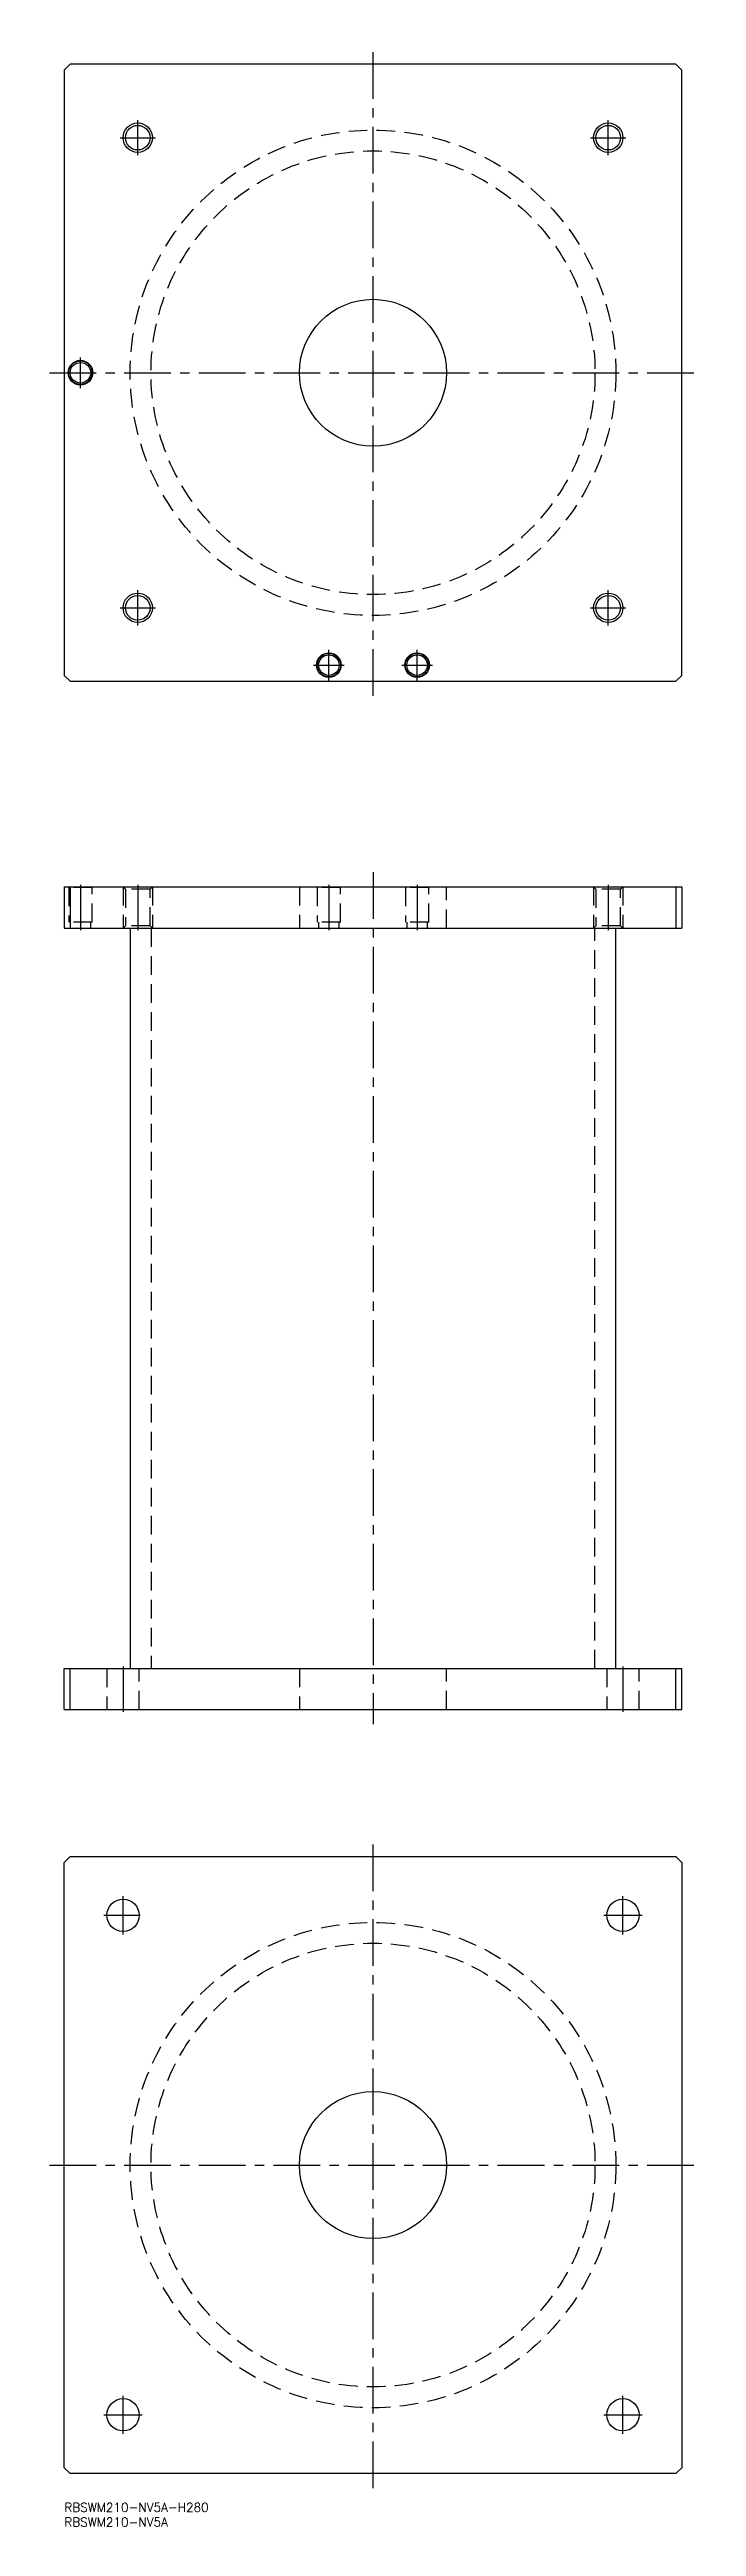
# Model space of a CAD drawing. Extents: x -5 to 215, y -8 to 835.
import ezdxf

# ---------------------------------------------------------------- set-up
doc = ezdxf.new("R2010")
doc.units = 0
doc.header["$LTSCALE"] = 0.5
doc.linetypes.add('CENTER', pattern=[50.8, 31.75, -6.35, 6.35, -6.35])
doc.linetypes.add('DASHED', pattern=[19.05, 12.7, -6.35])
for name, color, linetype in [('MSM_CENTER', 1, 'CENTER'), ('MSM_CONTINUOUS', 7, 'CONTINUOUS'), ('MSM_DASHED', 4, 'DASHED'), ('MSM_NARROW', 5, 'CONTINUOUS'), ('MSM_PART_NUMBER', 7, 'CONTINUOUS')]:
    doc.layers.add(name, color=color, linetype=linetype)
doc.styles.get("Standard").update_dxf_attribs({"font": 'txt.shx', "height": 3, "bigfont": 'bigfont.shx'})

msp = doc.modelspace()

# ---------------------------------------------------------------- linework, layer by layer
at = {"layer": 'MSM_CENTER'}
for p, q in [((105, 615), (105, 835)), ((25, 799), (25, 811)), ((185, 799), (185, 811)), ((19, 805), (31, 805)), ((179, 805), (191, 805)), ((-5, 725), (215, 725)), ((5.5, 719.8), (5.5, 730.2)), ((25, 639), (25, 651)), ((185, 639), (185, 651)), ((19, 645), (31, 645)), ((179, 645), (191, 645)), ((84.8, 625.5), (95.2, 625.5)), ((90, 620.3), (90, 630.7)), ((114.8, 625.5), (125.2, 625.5)), ((120, 620.3), (120, 630.7)), ((5.5, 550.7), (5.5, 535.3)), ((25, 550.7), (25, 535.3)), ((90, 550.7), (90, 535.3)), ((105, 555), (105, 265)), ((120, 550.7), (120, 535.3)), ((185, 550.7), (185, 535.3)), ((20, 284.7), (20, 269.3)), ((190, 284.7), (190, 269.3)), ((105, 5), (105, 225)), ((20, 193.5), (20, 206.5)), ((190, 193.5), (190, 206.5)), ((13.5, 200), (25.775, 200)), ((183.5, 200), (196.5, 200)), ((-5, 115), (215, 115)), ((20, 23.5), (20, 36.5)), ((190, 23.5), (190, 36.5)), ((13.5, 30), (26.5, 30)), ((183.5, 30), (196.5, 30))]:
    msp.add_line(p, q, dxfattribs=at)
at = {"layer": 'MSM_CONTINUOUS'}
for p, q in [((2, 830), (0, 828)), ((0, 828), (0, 622)), ((208, 830), (2, 830)), ((210, 828), (208, 830)), ((210, 622), (210, 828)), ((0, 622), (2, 620)), ((2, 620), (208, 620)), ((208, 620), (210, 622)), ((0, 550), (210, 550)), ((0, 550), (0, 536)), ((2, 550), (2, 536)), ((208, 550), (208, 536)), ((210, 550), (210, 536)), ((0, 536), (210, 536)), ((22.4, 536), (22.4, 284)), ((187.6, 284), (187.6, 536)), ((0, 270), (0, 284)), ((0, 284), (210, 284)), ((2, 270), (2, 284)), ((208, 270), (208, 284)), ((210, 270), (210, 284)), ((0, 270), (210, 270)), ((0, 218), (2, 220)), ((2, 220), (208, 220)), ((208, 220), (210, 218)), ((0, 12), (0, 218)), ((210, 218), (210, 12)), ((2, 10), (0, 12)), ((208, 10), (2, 10)), ((210, 12), (208, 10))]:
    msp.add_line(p, q, dxfattribs=at)
for centre, radius in [((25, 805), 4.188), ((185, 805), 4.188), ((105, 725), 25), ((5.5, 725), 4.2), ((5.5, 725), 4), ((5.5, 725), 3.5), ((25, 645), 4.188), ((185, 645), 4.188), ((90, 625.5), 4.2), ((90, 625.5), 4), ((90, 625.5), 3.5), ((120, 625.5), 4.2), ((120, 625.5), 4), ((120, 625.5), 3.5), ((20, 200), 5.5), ((190, 200), 5.5), ((105, 115), 25), ((20, 30), 5.5), ((190, 30), 5.5)]:
    msp.add_circle(centre, radius, dxfattribs=at)
at = {"layer": 'MSM_DASHED'}
for p, q in [((1.3, 550), (1.5, 549.8)), ((1.5, 549.8), (1.5, 538)), ((9.5, 549.8), (1.5, 549.8)), ((9.5, 549.8), (9.7, 550)), ((9.5, 538), (9.5, 549.8)), ((20, 550), (20.812, 549.188)), ((20, 550), (20, 536)), ((20.812, 549.188), (20.812, 536.812)), ((29.188, 549.188), (20.812, 549.188)), ((29.188, 549.188), (30, 550)), ((29.188, 536.812), (29.188, 549.188)), ((30, 550), (30, 536)), ((80, 550), (80, 536)), ((85.8, 550), (86, 549.8)), ((86, 549.8), (86, 538)), ((94, 549.8), (86, 549.8)), ((94, 549.8), (94.2, 550)), ((94, 538), (94, 549.8)), ((115.8, 550), (116, 549.8)), ((116, 549.8), (116, 538)), ((124, 549.8), (116, 549.8)), ((124, 549.8), (124.2, 550)), ((124, 538), (124, 549.8)), ((130, 536), (130, 550)), ((180, 550), (180.812, 549.188)), ((180, 550), (180, 536)), ((180.812, 549.188), (180.812, 536.812)), ((189.188, 549.188), (180.812, 549.188)), ((189.188, 549.188), (190, 550)), ((189.188, 536.812), (189.188, 549.188)), ((190, 550), (190, 536)), ((9.5, 538), (1.5, 538)), ((9, 536), (9, 538)), ((20.812, 536.812), (20, 536)), ((29.188, 536.812), (20.812, 536.812)), ((30, 536), (29.188, 536.812)), ((29.5, 536), (29.5, 284)), ((94, 538), (86, 538)), ((86.5, 538), (86.5, 536)), ((93.5, 536), (93.5, 538)), ((124, 538), (116, 538)), ((116.5, 538), (116.5, 536)), ((123.5, 536), (123.5, 538)), ((180.812, 536.812), (180, 536)), ((180.5, 284), (180.5, 536)), ((189.188, 536.812), (180.812, 536.812)), ((190, 536), (189.188, 536.812)), ((14.5, 284), (14.5, 270)), ((25.5, 270), (25.5, 284)), ((80, 284), (80, 270)), ((130, 270), (130, 284)), ((184.5, 284), (184.5, 270)), ((195.5, 270), (195.5, 284))]:
    msp.add_line(p, q, dxfattribs=at)
for centre, radius in [((105, 725), 82.6), ((105, 725), 75.5), ((105, 115), 82.6), ((105, 115), 75.5)]:
    msp.add_circle(centre, radius, dxfattribs=at)
at = {"layer": 'MSM_NARROW'}
for centre in [(25, 805), (185, 805), (25, 645), (185, 645)]:
    msp.add_circle(centre, 5, dxfattribs=at)

# ---------------------------------------------------------------- texts
at = {"layer": 'MSM_PART_NUMBER'}
for s, p in [('RBSWM210-NV5A-H280', (0, -3)), ('RBSWM210-NV5A', (0, -8))]:
    msp.add_text(s, height=3, dxfattribs=at).set_placement(p)

doc.saveas('drawing.dxf')
